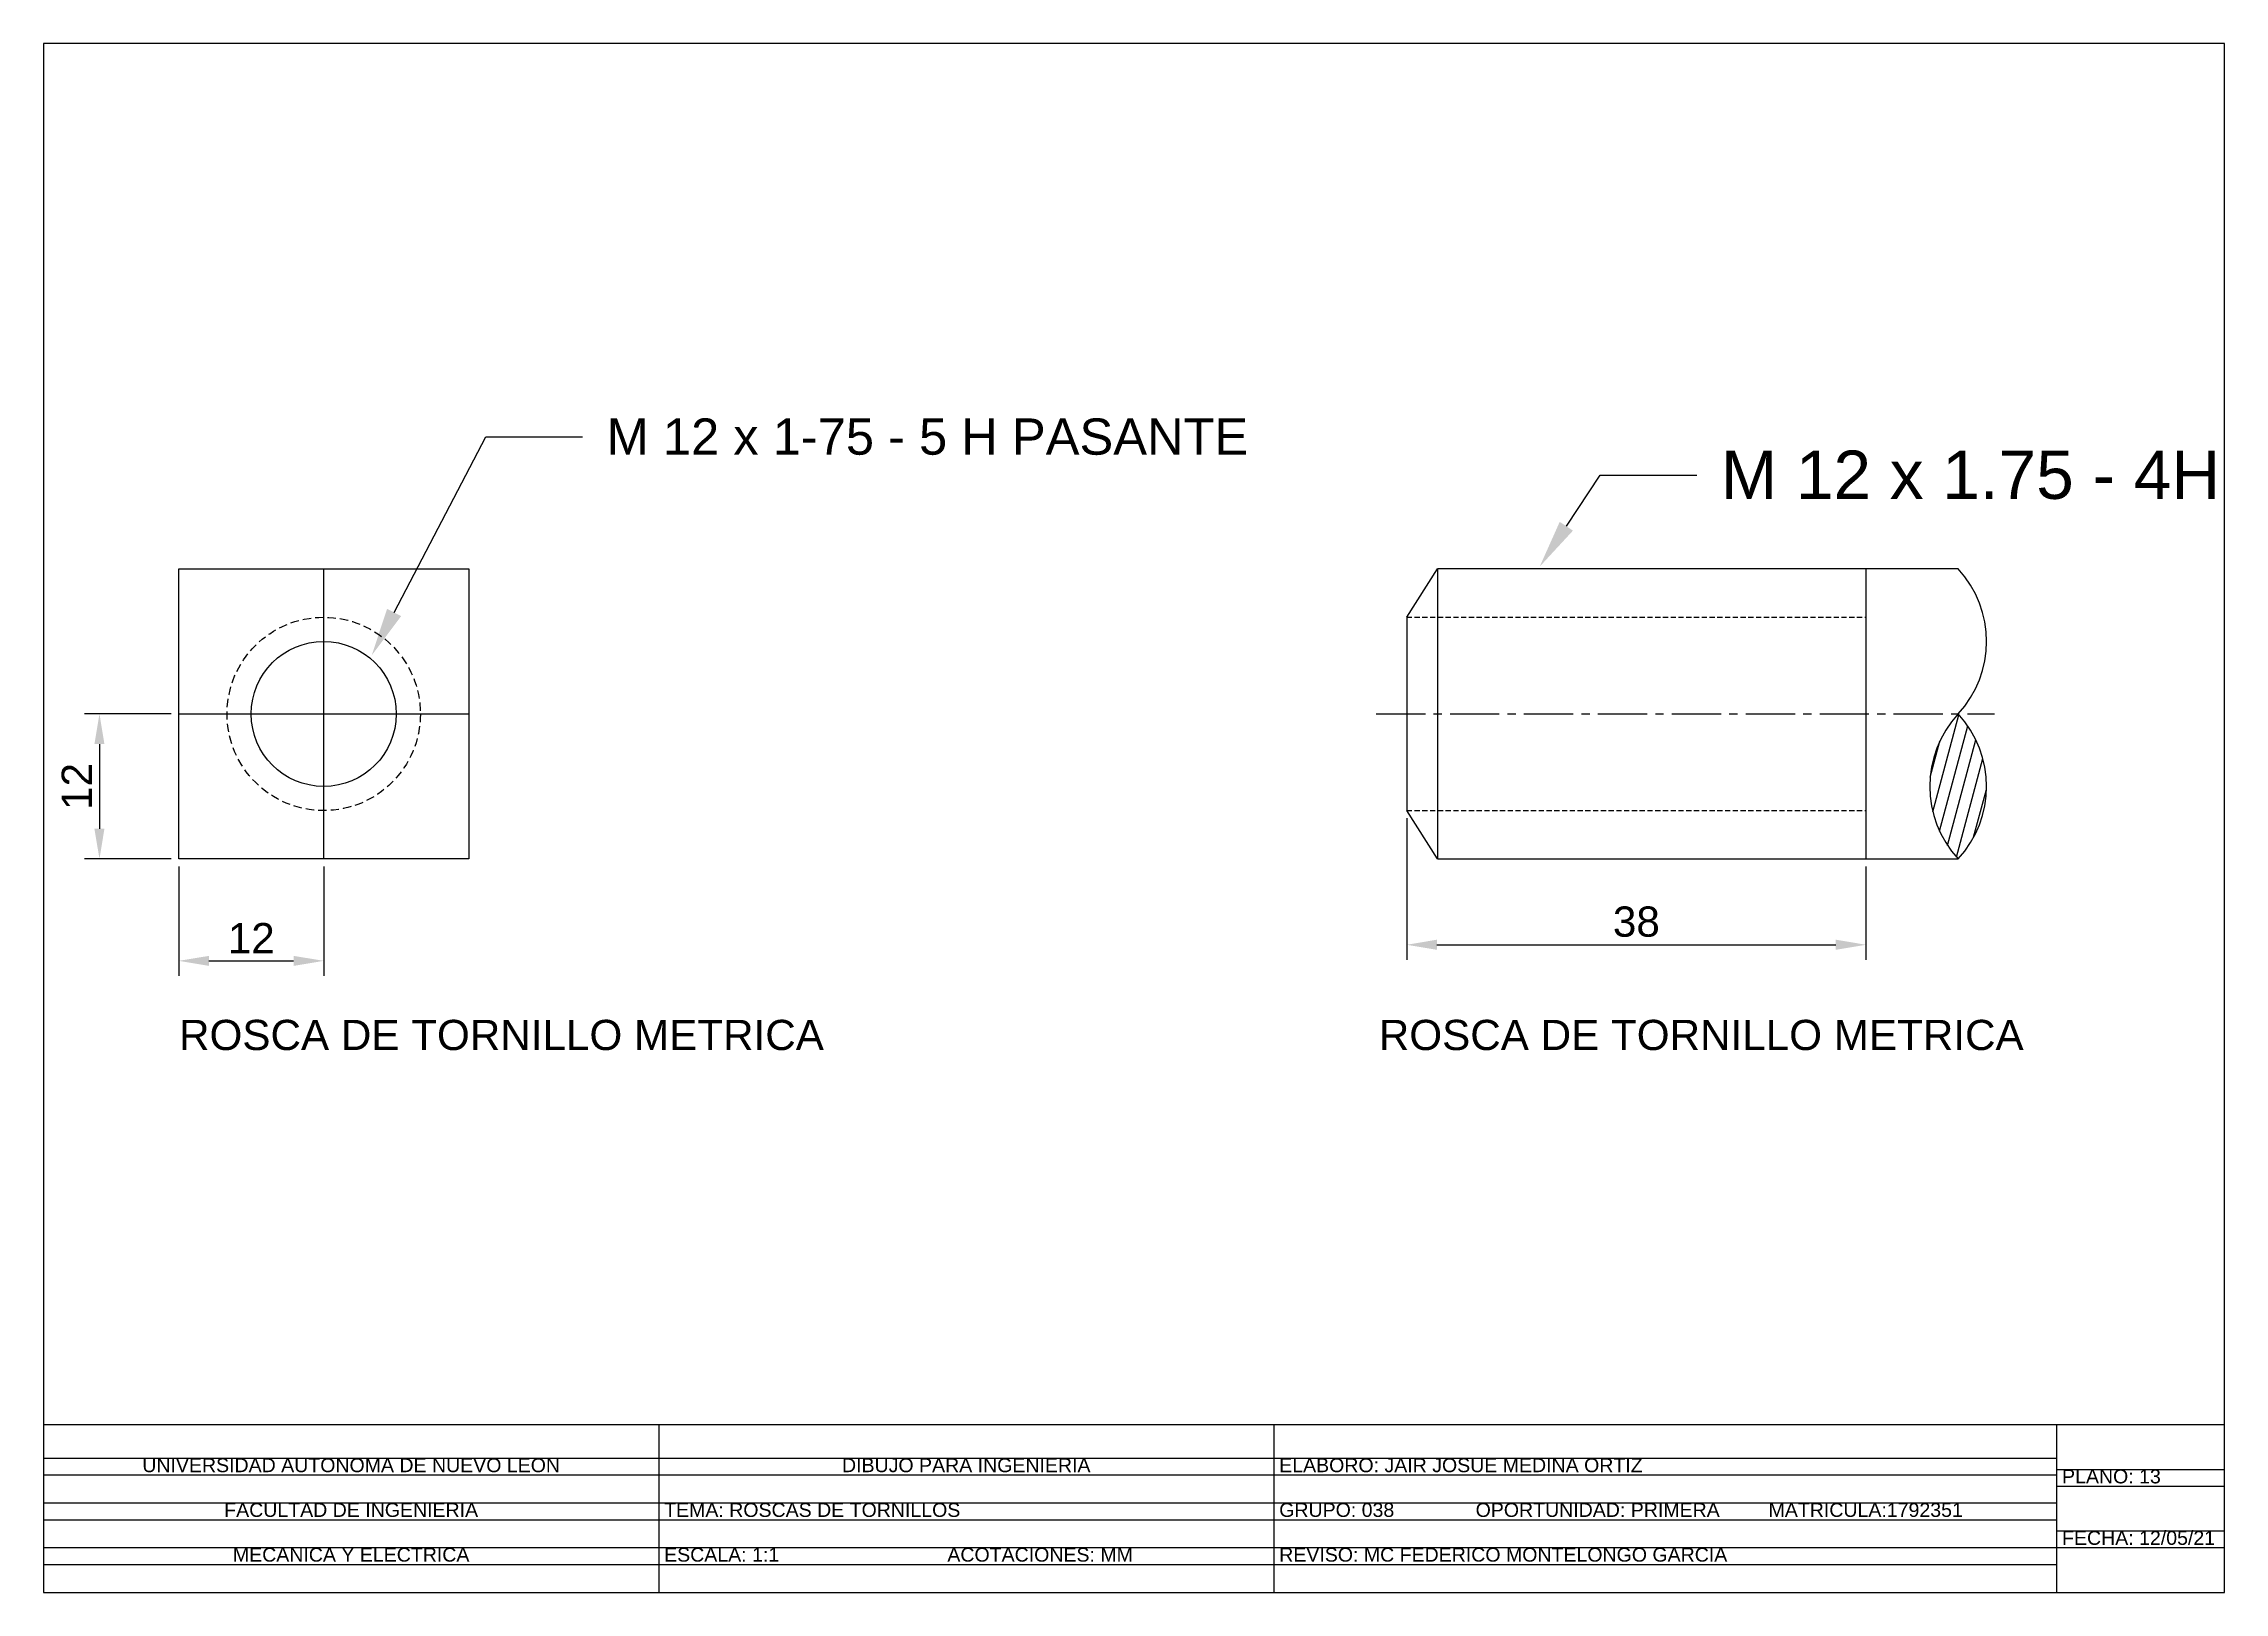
# Paper-space layout 'Plano #5' of a CAD drawing. Header units: millimetres. Extents: x 20 to 410, y 10 to 287.
# The model-space entities are those that its viewports show. They can reach past a viewport. Long polylines and large blocks are cut down to what shows.
import ezdxf
from ezdxf import colors
from ezdxf.entities.mleader import LeaderData, LeaderLine
from ezdxf.math import Vec2, Vec3

# ---------------------------------------------------------------- set-up
doc = ezdxf.new("R2010")
doc.units = ezdxf.units.MM
doc.linetypes.add('CENTER2', pattern=[28.575, 19.05, -3.175, 3.175, -3.175])
doc.linetypes.add('JIS_02_2.0', pattern=[3, 2, -1])
doc.styles.get("Standard").update_dxf_attribs({"font": 'arial.ttf'})
doc.dimstyles.new('ISO-25', dxfattribs={"dimtxt": 2.5, "dimasz": 2.5, "dimexe": 1.25, "dimexo": 0.625, "dimtad": 1, "dimtxsty": 'Standard', "dimcen": 2.5, "dimadec": 0, "dimazin": 0, "dimtfac": 1, "dimtmove": 0, "dimatfit": 3, "dimfxl": 1, "dimarcsym": 0})

# ---------------------------------------------------------------- blocks, each defined once
blk = doc.blocks.new('*D17')
at = {"color": 0, "lineweight": -2, "transparency": 16777216}
for p, q in [((3963.16, 1869.44), (3963.16, 1860.38)), ((3975.16, 1869.44), (3975.16, 1860.38)), ((3965.66, 1861.63), (3972.66, 1861.63))]:
    blk.add_line(p, q, dxfattribs=at)
at = {"color": 0, "transparency": 16777216}
for points in [[(3965.66, 1862.04), (3965.66, 1861.21), (3963.16, 1861.63)], [(3972.66, 1862.04), (3972.66, 1861.21), (3975.16, 1861.63)]]:
    blk.add_solid(points, dxfattribs=at)
at = {"layer": 'Defpoints', "color": 0, "transparency": 16777216}
for p in [(3963.16, 1870.06), (3975.16, 1870.06), (3975.16, 1861.63)]:
    blk.add_point(p, dxfattribs=at)
at = {"color": 0, "transparency": 16777216, "insert": (3969.16, 1863.51), "char_height": 2.5, "attachment_point": 5}
blk.add_mtext('12', dxfattribs=at)
blk = doc.blocks.new('*D18')
at = {"color": 0, "lineweight": -2, "transparency": 16777216}
for p, q in [((3962.53, 1882.06), (3955.35, 1882.06)), ((3956.6, 1879.56), (3956.6, 1872.56)), ((3962.53, 1870.06), (3955.35, 1870.06))]:
    blk.add_line(p, q, dxfattribs=at)
at = {"color": 0, "transparency": 16777216}
for points in [[(3956.18, 1879.56), (3957.01, 1879.56), (3956.6, 1882.06)], [(3956.18, 1872.56), (3957.01, 1872.56), (3956.6, 1870.06)]]:
    blk.add_solid(points, dxfattribs=at)
at = {"layer": 'Defpoints', "color": 0, "transparency": 16777216}
for p in [(3963.16, 1882.06), (3956.6, 1870.06), (3963.16, 1870.06)]:
    blk.add_point(p, dxfattribs=at)
at = {"color": 0, "transparency": 16777216, "insert": (3954.72, 1876.06), "char_height": 2.5, "attachment_point": 5, "rotation": 90}
blk.add_mtext('12', dxfattribs=at)
blk = doc.blocks.new('*D19')
at = {"color": 0, "lineweight": -2, "transparency": 16777216}
for p, q in [((4064.77, 1873.44), (4064.77, 1861.71)), ((4102.77, 1869.44), (4102.77, 1861.71)), ((4067.27, 1862.96), (4100.27, 1862.96))]:
    blk.add_line(p, q, dxfattribs=at)
at = {"color": 0, "transparency": 16777216}
for points in [[(4067.27, 1863.38), (4067.27, 1862.54), (4064.77, 1862.96)], [(4100.27, 1863.38), (4100.27, 1862.54), (4102.77, 1862.96)]]:
    blk.add_solid(points, dxfattribs=at)
at = {"layer": 'Defpoints', "color": 0, "transparency": 16777216}
for p in [(4064.77, 1874.06), (4102.77, 1870.06), (4102.77, 1862.96)]:
    blk.add_point(p, dxfattribs=at)
at = {"color": 0, "transparency": 16777216, "insert": (4083.77, 1864.86), "char_height": 2.5, "attachment_point": 5}
blk.add_mtext('38', dxfattribs=at)

msp = doc.modelspace()

# ---------------------------------------------------------------- hatches: boundary and pattern name
h = msp.add_hatch()
h.set_pattern_fill('ANSI31', color=256, scale=0.3, angle=30)
h.paths.add_polyline_path([(4110.394, 1882.062, 0.3909838), (4110.394, 1870.062, 0.3909838)])

# ---------------------------------------------------------------- linework, layer by layer
for p, q in [((3963.155, 1870.062), (3963.155, 1894.062)), ((3963.155, 1894.062), (3987.155, 1894.062)), ((3975.155, 1870.062), (3975.155, 1894.062)), ((3987.155, 1894.062), (3987.155, 1870.062)), ((4064.774, 1890.062), (4067.314, 1894.062)), ((4102.774, 1894.062), (4067.314, 1894.062)), ((4067.314, 1894.062), (4067.314, 1870.062)), ((4102.774, 1870.062), (4102.774, 1894.062)), ((4110.394, 1894.062), (4102.774, 1894.062)), ((4064.774, 1890.062), (4064.774, 1874.062)), ((3963.155, 1882.062), (3987.155, 1882.062)), ((4067.314, 1870.062), (4064.774, 1874.062)), ((3987.155, 1870.062), (3963.155, 1870.062)), ((4067.314, 1870.062), (4102.774, 1870.062)), ((4102.774, 1870.062), (4110.394, 1870.062))]:
    msp.add_line(p, q)
at = {"linetype": 'JIS_02_2.0'}
for p, q in [((4064.774, 1890.062), (4102.774, 1890.062)), ((4064.774, 1874.062), (4102.774, 1874.062))]:
    msp.add_line(p, q, dxfattribs=at)
at = {"linetype": 'CENTER2'}
msp.add_line((4062.234, 1882.062), (4113.394, 1882.062), dxfattribs=at)
at = {"linetype": 'JIS_02_2.0', "ltscale": 1.6}
msp.add_circle((3975.155, 1882.062), 8, dxfattribs=at)
msp.add_circle((3975.155, 1882.062), 6)
for centre, start, end in [((4103.894, 1888.062), 317.29061, 42.70939), ((4116.894, 1876.062), 137.29061, 222.70939), ((4103.894, 1876.062), 317.29061, 42.70939)]:
    msp.add_arc(centre, 8.846, start, end)

# ---------------------------------------------------------------- texts
at = {"char_height": 2.5, "attachment_point": 1}
for insert in [(3963.185, 1856.747), (4062.459, 1856.747)]:
    msp.add_mtext_dynamic_manual_height_columns('ROSCA DE TORNILLO METRICA', width=60.7401, gutter_width=12.5, heights=[0], dxfattribs=dict(at, insert=insert))

# ---------------------------------------------------------------- dimensions: what is measured, and where the dimension line sits
dim = msp.add_linear_dim(base=(3956.596, 1870.062), p1=(3963.155, 1882.062), p2=(3963.155, 1870.062), angle=90, dimstyle='ISO-25')
dim.commit()
dim.dimension.update_dxf_attribs({"geometry": '*D18', "text_midpoint": (3954.716, 1876.062)})
for base, p1, p2, picture, middle in [((4102.774, 1862.961), (4064.774, 1874.062), (4102.774, 1870.062), '*D19', (4083.774, 1864.863)), ((3975.155, 1861.626), (3963.155, 1870.062), (3975.155, 1870.062), '*D17', (3969.155, 1863.506))]:
    dim = msp.add_linear_dim(base=base, p1=p1, p2=p2, dimstyle='ISO-25')
    dim.commit()
    dim.dimension.update_dxf_attribs({"geometry": picture, "text_midpoint": middle})

# ---------------------------------------------------------------- leaders
ml = msp.add_multileader_mtext('Standard')
ml.set_content('M 12 x 1-75 - 5 H PASANTE', color=256)
ml.set_leader_properties()
ml.build(insert=Vec2(0, 0))
ctx = ml.context
ctx.base_point, ctx.char_height, ctx.plane_origin = Vec3(3996.564, 1904.989), 3, Vec3(3979.129, 1886.912)
notes = []
notes.append((ctx, [(0, (1, 1, 0), (3988.564, 1904.989), (1, 0), 8, [(0, [(3979.129, 1886.912)], 0, [])])]))
ctx.mtext.insert, ctx.mtext.width, ctx.mtext.flow_direction = Vec3(3998.564, 1906.514), 62.93793, 5
ml = msp.add_multileader_mtext('Standard')
ml.set_content('M 12 x 1.75 - 4H', color=256)
ml.set_leader_properties()
ml.build(insert=Vec2(0, 0))
ctx = ml.context
ctx.base_point, ctx.plane_origin = Vec3(4088.766, 1901.823), Vec3(4075.772, 1894.254)
notes.append((ctx, [(0, (1, 1, 0), (4080.766, 1901.823), (1, 0), 8, [(0, [(4075.772, 1894.254)], 0, [])])]))
ctx.mtext.insert, ctx.mtext.width, ctx.mtext.flow_direction = Vec3(4090.766, 1903.857), 47.69699, 5
for ctx, leaders in notes:
    for number, flags, end, landing, length, lines in leaders:
        leader = LeaderData()
        leader.index, (leader.has_last_leader_line, leader.has_dogleg_vector, leader.attachment_direction) = number, flags
        leader.last_leader_point, leader.dogleg_vector, leader.dogleg_length = Vec3(end), Vec3(landing), length
        for number, points, colour, breaks in lines:
            line = LeaderLine()
            line.index, line.vertices, line.color, line.breaks = number, Vec3.list(points), colors.encode_raw_color(colour), breaks
            leader.lines.append(line)
        ctx.leaders.append(leader)

psp = doc.layouts.new('Plano #5')

# ---------------------------------------------------------------- linework, layer by layer
for p, q in [((410, 287), (20, 287)), ((20, 287), (20, 10)), ((410, 10), (410, 287)), ((20, 40), (410, 40)), ((130, 40), (130, 10)), ((240, 40), (240, 10)), ((380, 40), (380, 10)), ((20, 34), (380, 34)), ((380, 32), (410, 32)), ((20, 31), (380, 31)), ((380, 29), (410, 29)), ((20, 26), (380, 26)), ((20, 23), (380, 23)), ((380, 21), (410, 21)), ((20, 18), (380, 18)), ((380, 18), (410, 18)), ((20, 15), (380, 15)), ((20, 10), (410, 10))]:
    psp.add_line(p, q)

# ---------------------------------------------------------------- texts
at = {"char_height": 2.5, "attachment_point": 1}
for s, width, insert in [('\\pxqc;UNIVERSIDAD AUTONOMA DE NUEVO LEON', 110, (20, 34)), ('\\pxqc;DIBUJO PARA INGENIERIA', 110, (130, 34)), (' ELABORO: JAIR JOSUE MEDINA ORTIZ ', 140, (240, 34)), (' PLANO: 13', 30, (380, 32)), ('\\pxqc;FACULTAD DE INGENIERIA', 110, (20, 26)), ('\\pxql; TEMA: ROSCAS DE TORNILLOS', 110, (130, 26)), (' GRUPO: 038               OPORTUNIDAD: PRIMERA         MATRICULA:1792351', 140, (240, 26)), (' FECHA: 12/05/21 ', 30, (380, 21)), ('\\pxqc;MECANICA Y ELECTRICA', 110, (20, 18)), (' ESCALA: 1:1                               ACOTACIONES: MM', 110, (130, 18)), (' REVISO: MC FEDERICO MONTELONGO GARCIA ', 140, (240, 18))]:
    psp.add_mtext_dynamic_manual_height_columns(s, width=width, gutter_width=12.5, heights=[0], dxfattribs=dict(at, insert=insert))

# ---------------------------------------------------------------- viewports
at = {"layer": '0'}
psp.add_viewport(center=(215, 163.5), size=(390, 247), view_center_point=(4042.201, 1880.39), view_height=114.28308, dxfattribs=at)

doc.saveas('drawing.dxf')
